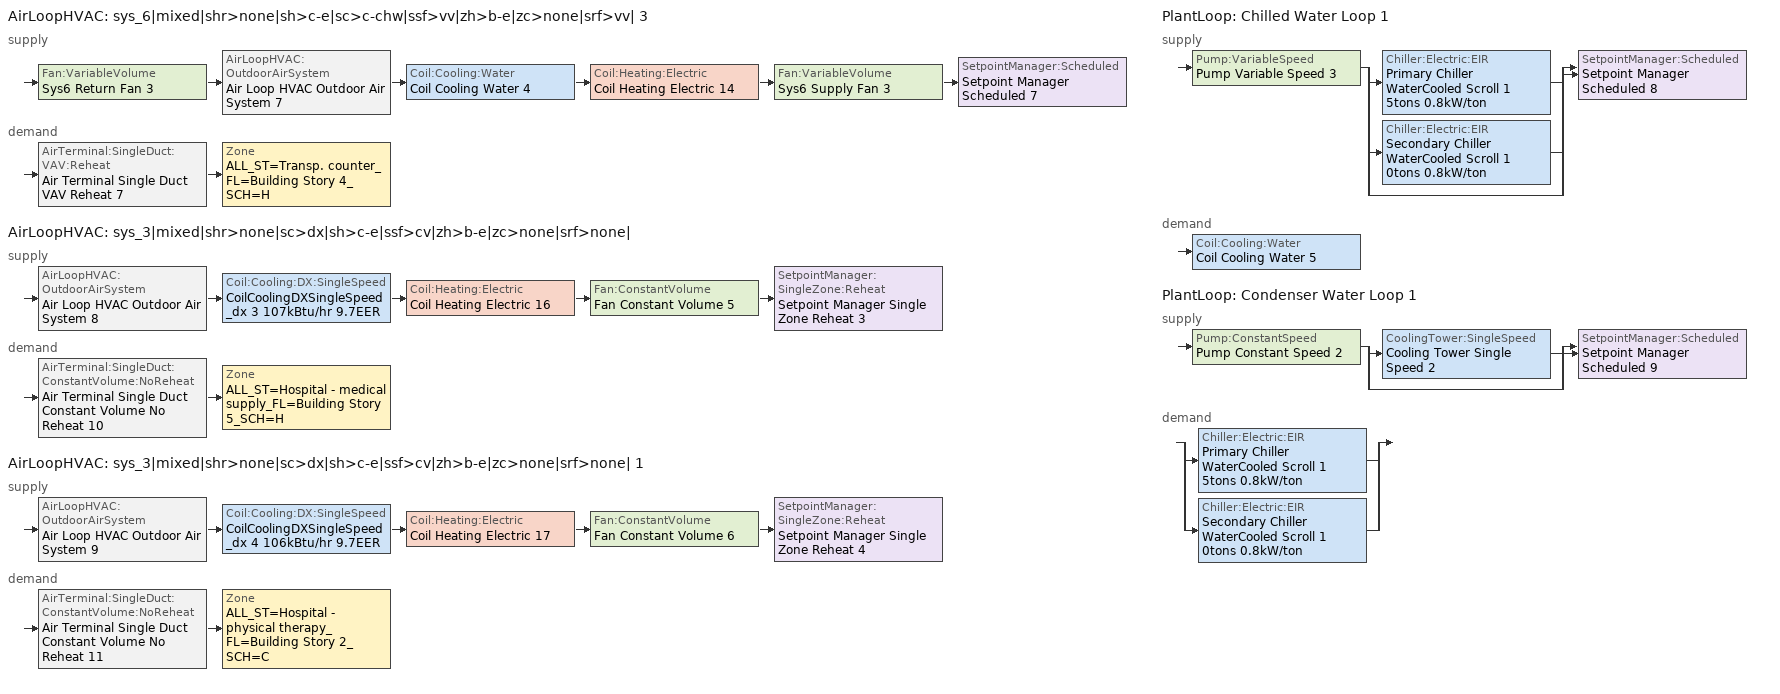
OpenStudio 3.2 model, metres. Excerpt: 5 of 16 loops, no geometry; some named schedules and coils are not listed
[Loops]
AirLoopHVAC 'sys_6|mixed|shr>none|sh>c-e|sc>c-chw|ssf>vv|zh>b-e|zc>none|srf>vv| 3'
 supply: Fan:VariableVolume 'Sys6 Return Fan 3' > AirLoopHVAC:OutdoorAirSystem 'Air Loop HVAC Outdoor Air System 7' > Coil:Cooling:Water 'Coil Cooling Water 4' > Coil:Heating:Electric 'Coil Heating Electric 14' > Fan:VariableVolume 'Sys6 Supply Fan 3' > SetpointManager:Scheduled 'Setpoint Manager Scheduled 7'
 demand: AirTerminal:SingleDuct:VAV:Reheat 'Air Terminal Single Duct VAV Reheat 7' > Zone 'ALL_ST=Transp. counter_FL=Building Story 4_SCH=H'
AirLoopHVAC 'sys_3|mixed|shr>none|sc>dx|sh>c-e|ssf>cv|zh>b-e|zc>none|srf>none|'
 supply: AirLoopHVAC:OutdoorAirSystem 'Air Loop HVAC Outdoor Air System 8' > Coil:Cooling:DX:SingleSpeed 'CoilCoolingDXSingleSpeed_dx 3 107kBtu/hr 9.7EER' > Coil:Heating:Electric 'Coil Heating Electric 16' > Fan:ConstantVolume 'Fan Constant Volume 5' > SetpointManager:SingleZone:Reheat 'Setpoint Manager Single Zone Reheat 3'
 demand: AirTerminal:SingleDuct:ConstantVolume:NoReheat 'Air Terminal Single Duct Constant Volume No Reheat 10' > Zone 'ALL_ST=Hospital - medical supply_FL=Building Story 5_SCH=H'
AirLoopHVAC 'sys_3|mixed|shr>none|sc>dx|sh>c-e|ssf>cv|zh>b-e|zc>none|srf>none| 1'
 supply: AirLoopHVAC:OutdoorAirSystem 'Air Loop HVAC Outdoor Air System 9' > Coil:Cooling:DX:SingleSpeed 'CoilCoolingDXSingleSpeed_dx 4 106kBtu/hr 9.7EER' > Coil:Heating:Electric 'Coil Heating Electric 17' > Fan:ConstantVolume 'Fan Constant Volume 6' > SetpointManager:SingleZone:Reheat 'Setpoint Manager Single Zone Reheat 4'
 demand: AirTerminal:SingleDuct:ConstantVolume:NoReheat 'Air Terminal Single Duct Constant Volume No Reheat 11' > Zone 'ALL_ST=Hospital - physical therapy_FL=Building Story 2_SCH=C'
PlantLoop 'Chilled Water Loop 1'
 supply: Pump:VariableSpeed 'Pump Variable Speed 3' > split
  | Chiller:Electric:EIR 'Primary Chiller WaterCooled Scroll 1 5tons 0.8kW/ton'
  | Chiller:Electric:EIR 'Secondary Chiller WaterCooled Scroll 1 0tons 0.8kW/ton'
  | bypass
  join > SetpointManager:Scheduled 'Setpoint Manager Scheduled 8'
 demand: Coil:Cooling:Water 'Coil Cooling Water 5'
PlantLoop 'Condenser Water Loop 1'
 supply: Pump:ConstantSpeed 'Pump Constant Speed 2' > split
  | CoolingTower:SingleSpeed 'Cooling Tower Single Speed 2'
  | bypass
  join > SetpointManager:Scheduled 'Setpoint Manager Scheduled 9'
 demand: split
  | Chiller:Electric:EIR 'Primary Chiller WaterCooled Scroll 1 5tons 0.8kW/ton'
  | Chiller:Electric:EIR 'Secondary Chiller WaterCooled Scroll 1 0tons 0.8kW/ton'
[Sizing:Zone] Zone Cooling Design Supply Air Temperature Input Method=TemperatureDifference; Zone Cooling Design Supply Air Temperature {C}=14; Zone Cooling Design Supply Air Temperature Difference {deltaC}=11; Zone Heating Design Supply Air Temperature Input Method=TemperatureDifference; Zone Heating Design Supply Air Temperature {C}=40; Zone Heating Design Supply Air Temperature Difference {deltaC}=21; Zone Cooling Design Supply Air Humidity Ratio {kg-H2O/kg-air}=0.0085; Zone Heating Design Supply Air Humidity Ratio {kg-H2O/kg-air}=0.008; Zone Heating Sizing Factor=1.3; Zone Cooling Sizing Factor=1.1; Cooling Design Air Flow Method=DesignDay; Heating Design Air Flow Method=DesignDay; Account for Dedicated Outdoor Air System=No; Dedicated Outdoor Air System Control Strategy=NeutralSupplyAir; Dedicated Outdoor Air Low Setpoint Temperature for Design {C}=autosize; Dedicated Outdoor Air High Setpoint Temperature for Design {C}=autosize
ALL_ST=Hospital - medical supply_FL=Building Story 5_SCH=H; ALL_ST=Transp. counter_FL=Building Story 4_SCH=H; ALL_ST=Hospital - physical therapy_FL=Building Story 2_SCH=C
[Zone equipment]
ALL_ST=Hospital - medical supply_FL=Building Story 5_SCH=H: Zone HVAC Baseboard Convective Electric 17, Air Terminal Single Duct Constant Volume No Reheat 10
ALL_ST=Transp. counter_FL=Building Story 4_SCH=H: Zone HVAC Baseboard Convective Electric 16, Air Terminal Single Duct VAV Reheat 7
ALL_ST=Hospital - physical therapy_FL=Building Story 2_SCH=C: Zone HVAC Baseboard Convective Electric 18, Air Terminal Single Duct Constant Volume No Reheat 11
[PlantLoop] Glycol Concentration=0; Plant Loop Volume {m3}=Autocalculate; Load Distribution Scheme=Optimal
Chilled Water Loop 1; Condenser Water Loop 1
[Sizing:Plant] Loop Design Temperature Difference {deltaC}=6; Sizing Option=NonCoincident; Zone Timesteps in Averaging Window=1; Coincident Sizing Factor Mode=None
Name | Loop Type | Design Loop Exit Temperature {C}
Chilled Water Loop 1 | Cooling | 7
Condenser Water Loop 1 | Condenser | 29
[Pump:VariableSpeed]
Pump Variable Speed 3: Motor Efficiency=0.855; Pump Control Type=Intermittent; Skin Loss Radiative Fraction=0.5; Design Power Sizing Method=PowerPerFlowPerPressure; Design Electric Power per Unit Flow Rate {W/(m3/s)}=348701.1; Design Shaft Power per Unit Flow Rate per Unit Head {W-s/m3-Pa}=1.28205; Design Minimum Flow Rate Fraction=0
[AirLoopHVAC] Design Supply Air Flow Rate {m3/s}=autosize; Design Return Air Flow Fraction of Supply Air Flow=1
Name | Availability Schedule
sys_6|mixed|shr>none|sh>c-e|sc>c-chw|ssf>vv|zh>b-e|zc>none|srf>vv| 3 | sys_6|mixed|shr>none|sh>c-e|sc>c-chw|ssf>vv|zh>b-e|zc>none|srf>vv| 3 Occ Sch
sys_3|mixed|shr>none|sc>dx|sh>c-e|ssf>cv|zh>b-e|zc>none|srf>none| | sys_3|mixed|shr>none|sc>dx|sh>c-e|ssf>cv|zh>b-e|zc>none|srf>none| Occ Sch
sys_3|mixed|shr>none|sc>dx|sh>c-e|ssf>cv|zh>b-e|zc>none|srf>none| 1 | sys_3|mixed|shr>none|sc>dx|sh>c-e|ssf>cv|zh>b-e|zc>none|srf>none| 1 Occ Sch
[Sizing:System] Type of Load to Size On=Sensible; Design Outdoor Air Flow Rate {m3/s}=Autosize; Preheat Design Temperature {C}=7; Preheat Design Humidity Ratio {kg-H2O/kg-Air}=0.008; Precool Design Humidity Ratio {kg-H2O/kg-Air}=0.008; Central Cooling Design Supply Air Temperature {C}=13; Sizing Option=NonCoincident; 100% Outdoor Air in Cooling=No; 100% Outdoor Air in Heating=No; Central Cooling Design Supply Air Humidity Ratio {kg-H2O/kg-Air}=0.0085; Central Heating Design Supply Air Humidity Ratio {kg-H2O/kg-Air}=0.008; Cooling Design Air Flow Method=DesignDay; Cooling Design Air Flow Rate {m3/s}=0; Heating Design Air Flow Method=DesignDay; Heating Design Air Flow Rate {m3/s}=0; System Outdoor Air Method=ZoneSum; Zone Maximum Outdoor Air Fraction=1; Cooling Supply Air Flow Rate Per Floor Area {m3/s-m2}=0.00996765; Cooling Fraction of Autosized Cooling Supply Air Flow Rate=1; Cooling Supply Air Flow Rate Per Unit Cooling Capacity {m3/s-W}=3.94755e-05; Heating Supply Air Flow Rate Per Floor Area {m3/s-m2}=0.00996765; Heating Fraction of Autosized Heating Supply Air Flow Rate=1; Heating Fraction of Autosized Cooling Supply Air Flow Rate=1; Heating Supply Air Flow Rate Per Unit Heating Capacity {m3/s-W}=3.15882e-05; Cooling Design Capacity Method=CoolingDesignCapacity; Cooling Design Capacity {W}=autosize; Cooling Design Capacity Per Floor Area {W/m2}=234.7; Fraction of Autosized Cooling Design Capacity=1; Heating Design Capacity Method=HeatingDesignCapacity; Heating Design Capacity {W}=autosize; Heating Design Capacity Per Floor Area {W/m2}=157; Fraction of Autosized Heating Design Capacity=1; Central Cooling Capacity Control Method=OnOff
Name | Central Heating Maximum System Air Flow Ratio | Precool Design Temperature {C} | Central Heating Design Supply Air Temperature {C}
sys_6|mixed|shr>none|sh>c-e|sc>c-chw|ssf>vv|zh>b-e|zc>none|srf>vv| 3 | 0.3 | 12.8 | 13.1
sys_3|mixed|shr>none|sc>dx|sh>c-e|ssf>cv|zh>b-e|zc>none|srf>none|; sys_3|mixed|shr>none|sc>dx|sh>c-e|ssf>cv|zh>b-e|zc>none|srf>none| 1 | 1 | 13 | 43
[Fan:ConstantVolume] Availability Schedule=Always On Discrete; Fan Total Efficiency=0.39975; Pressure Rise {Pa}=640; Maximum Flow Rate {m3/s}=AutoSize; Motor Efficiency=0.615
Fan Constant Volume 5; Fan Constant Volume 6
[Coil:Heating:Electric] Availability Schedule=Always On Discrete
Coil Heating Electric 14; Coil Heating Electric 15; Coil Heating Electric 16; Coil Heating Electric 17
[Coil:Cooling:DX:SingleSpeed] Availability Schedule=Always On Discrete; Rated Total Cooling Capacity {W}=autosize; Rated Sensible Heat Ratio=autosize; Rated COP {W/W}=3.36599; Rated Air Flow Rate {m3/s}=autosize; Rated Evaporator Fan Power Per Volume Flow Rate {W/(m3/s)}=773.3; Total Cooling Capacity Function of Temperature Curve=DXCOOL-NECB2011-REF-CAPFT; Total Cooling Capacity Function of Flow Fraction Curve=DXCOOL-NECB2011-REF-CAPFFLOW; Energy Input Ratio Function of Temperature Curve=DXCOOL-NECB2011-REF-COOLEIRFT; Energy Input Ratio Function of Flow Fraction Curve=DXCOOL-NECB2011-REF-COOLEIRFFLOW; Part Load Fraction Correlation Curve=DXCOOL-NECB2011-REF-COOLPLFFPLR; Minimum Outdoor Dry-Bulb Temperature for Compressor Operation {C}=-25; Condenser Type=AirCooled; Evaporative Condenser Effectiveness=0; Evaporative Condenser Air Flow Rate {m3/s}=Autosize; Evaporative Condenser Pump Rated Power Consumption {W}=Autosize; Crankcase Heater Capacity {W}=0; Maximum Outdoor Dry-Bulb Temperature for Crankcase Heater Operation {C}=0; Basin Heater Capacity {W/K}=0; Basin Heater Setpoint Temperature {C}=10
CoilCoolingDXSingleSpeed_dx 3 107kBtu/hr 9.7EER; CoilCoolingDXSingleSpeed_dx 4 106kBtu/hr 9.7EER
[Controller:OutdoorAir] Minimum Outdoor Air Flow Rate {m3/s}=autosize; Maximum Outdoor Air Flow Rate {m3/s}=Autosize; Economizer Control Type=DifferentialEnthalpy; Economizer Control Action Type=ModulateFlow; Lockout Type=NoLockout; Minimum Limit Type=FixedMinimum; High Humidity Control=No; Heat Recovery Bypass Control Type=BypassWhenWithinEconomizerLimits
Name | Minimum Outdoor Air Schedule | Controller Mechanical Ventilation
Controller Outdoor Air 7 | sys_6|mixed|shr>none|sh>c-e|sc>c-chw|ssf>vv|zh>b-e|zc>none|srf>vv| 3 Occ Sch | Controller Mechanical Ventilation 7
Controller Outdoor Air 8 | sys_3|mixed|shr>none|sc>dx|sh>c-e|ssf>cv|zh>b-e|zc>none|srf>none| Occ Sch | Controller Mechanical Ventilation 8
Controller Outdoor Air 9 | sys_3|mixed|shr>none|sc>dx|sh>c-e|ssf>cv|zh>b-e|zc>none|srf>none| 1 Occ Sch | Controller Mechanical Ventilation 9
[Controller:MechanicalVentilation] Availability Schedule=Always On Discrete; System Outdoor Air Method=ZoneSum
Controller Mechanical Ventilation 7; Controller Mechanical Ventilation 8; Controller Mechanical Ventilation 9
[AirLoopHVAC:OutdoorAirSystem]
Name | Controller
Air Loop HVAC Outdoor Air System 7 | Controller Outdoor Air 7
Air Loop HVAC Outdoor Air System 8 | Controller Outdoor Air 8
Air Loop HVAC Outdoor Air System 9 | Controller Outdoor Air 9
[SetpointManager:Scheduled] Control Variable=Temperature
Name | Schedule
Setpoint Manager Scheduled 7 | Supply Air Temp 3
Setpoint Manager Scheduled 8 | CHW Temp 1
Setpoint Manager Scheduled 9 | CW Temp 1
[ZoneHVAC:Baseboard:Convective:Electric] Availability Schedule=Always On Discrete; Nominal Capacity {W}=autosize; Efficiency=1
Zone HVAC Baseboard Convective Electric 16; Zone HVAC Baseboard Convective Electric 17; Zone HVAC Baseboard Convective Electric 18
[AirTerminal:SingleDuct:ConstantVolume:NoReheat] Availability Schedule=Always On Discrete; Maximum Air Flow Rate {m3/s}=AutoSize
Air Terminal Single Duct Constant Volume No Reheat 10; Air Terminal Single Duct Constant Volume No Reheat 11
[SetpointManager:SingleZone:Reheat] Minimum Supply Air Temperature {C}=13; Maximum Supply Air Temperature {C}=43
Name | Control Zone
Setpoint Manager Single Zone Reheat 3 | ALL_ST=Hospital - medical supply_FL=Building Story 5_SCH=H
Setpoint Manager Single Zone Reheat 4 | ALL_ST=Hospital - physical therapy_FL=Building Story 2_SCH=C
[Chiller:Electric:EIR] Reference COP {W/W}=4.5032; Reference Chilled Water Flow Rate {m3/s}=Autosize; Cooling Capacity Function of Temperature Curve=WaterCooled_Scroll_CAPFT_NECB2011; Electric Input to Cooling Output Ratio Function of Temperature Curve=WaterCooled_Scroll_EIRFT_NECB2011; Electric Input to Cooling Output Ratio Function of Part Load Ratio Curve=WaterCooled_Scroll_EIRFPLR_NECB2011; Minimum Part Load Ratio=0.25; Minimum Unloading Ratio=0.25; Condenser Type=WaterCooled; Chiller Flow Mode=LeavingSetpointModulated; Design Heat Recovery Water Flow Rate {m3/s}=Autosize; Sizing Factor=1; Basin Heater Capacity {W/K}=0; Basin Heater Setpoint Temperature {C}=10; Condenser Heat Recovery Relative Capacity Fraction=1
Name | Reference Capacity {W}
Primary Chiller WaterCooled Scroll 1 5tons 0.8kW/ton | 16742.9
Secondary Chiller WaterCooled Scroll 1 0tons 0.8kW/ton | 0.001
[Pump:ConstantSpeed]
Pump Constant Speed 2: Rated Flow Rate {m3/s}=autosize; Rated Pump Head {Pa}=179352; Rated Power Consumption {W}=autosize; Motor Efficiency=0.855; Fraction of Motor Inefficiencies to Fluid Stream=0; Pump Control Type=Intermittent; Design Power Sizing Method=PowerPerFlowPerPressure; Design Electric Power per Unit Flow Rate {W/(m3/s)}=348701.1; Design Shaft Power per Unit Flow Rate per Unit Head {W-s/m3-Pa}=1.28205
[CoolingTower:SingleSpeed]
Cooling Tower Single Speed 2: Design Water Flow Rate {m3/s}=autosize; Design Air Flow Rate {m3/s}=autosize; Fan Power at Design Air Flow Rate {W}=306.913; U-Factor Times Area Value at Design Air Flow Rate {W/K}=autosize; Air Flow Rate in Free Convection Regime {m3/s}=autosize; U-Factor Times Area Value at Free Convection Air Flow Rate {W/K}=autosize; Performance Input Method=UFactorTimesAreaAndDesignWaterFlowRate; Free Convection Capacity {W}=0; Basin Heater Capacity {W/K}=0; Evaporation Loss Mode=LossFactor; Evaporation Loss Factor {percent/K}=0.2; Drift Loss Percent {percent}=0.008; Blowdown Calculation Mode=ConcentrationRatio; Blowdown Concentration Ratio=3; Capacity Control=FanCycling; Number of Cells=1; Cell Control=MinimalCell; Cell Minimum  Water Flow Rate Fraction=0.33; Cell Maximum Water Flow Rate Fraction=2.5; Sizing Factor=1; Free Convection Air Flow Rate Sizing Factor=0.1; Free Convection U-Factor Times Area Value Sizing Factor=0.1; Heat Rejection Capacity and Nominal Capacity Sizing Ratio=1.25; Free Convection Nominal Capacity Sizing Factor=0.1; Design Inlet Air Dry-Bulb Temperature {C}=35; Design Inlet Air Wet-Bulb Temperature {C}=24; Design Approach Temperature {deltaC}=5; Design Range Temperature {deltaC}=6
[Fan:VariableVolume] Availability Schedule=Always On Discrete; Maximum Flow Rate {m3/s}=Autosize; Fan Power Minimum Flow Rate Input Method=Fraction; Fan Power Minimum Flow Fraction=0.68; Fan Power Minimum Air Flow Rate {m3/s}=0; Motor In Airstream Fraction=1; Fan Power Coefficient 1=-2.4176; Fan Power Coefficient 2=9.5874; Fan Power Coefficient 3=-11.559; Fan Power Coefficient 4=5.4009; Fan Power Coefficient 5=0
Name | Fan Total Efficiency | Pressure Rise {Pa} | Motor Efficiency
Sys6 Supply Fan 3 | 0.549965 | 1000 | 0.8461
Sys6 Return Fan 3 | 0.299975 | 250 | 0.4615
[Coil:Cooling:Water]
Coil Cooling Water 5: Availability Schedule=tpfc_clg_availability
[Controller:WaterCoil]
Controller Water Coil 6: Water Coil=Coil Cooling Water 5; Action=Reverse; Minimum Actuated Flow {m3/s}=0
[AirTerminal:SingleDuct:VAV:Reheat]
Air Terminal Single Duct VAV Reheat 7: Availability Schedule=Always On Discrete; Maximum Air Flow Rate {m3/s}=AutoSize; Zone Minimum Air Flow Input Method=Constant; Constant Minimum Air Flow Fraction=0.3; Fixed Minimum Air Flow Rate {m3/s}=0.6; Reheat Coil=Coil Heating Electric 15; Maximum Hot Water or Steam Flow Rate {m3/s}=AutoSize; Minimum Hot Water or Steam Flow Rate {m3/s}=0; Convergence Tolerance=0.001; Damper Heating Action=Normal; Maximum Flow per Zone Floor Area During Reheat {m3/s-m2}=AutoSize; Maximum Flow Fraction During Reheat=AutoSize; Maximum Reheat Air Temperature {C}=43; Control For Outdoor Air=No
[Schedule:Ruleset]
Name | Default Day Schedule | Summer Design Day Schedule | Winter Design Day Schedule
Supply Air Temp 3 | Supply Air Temp Default 3
tpfc_clg_availability | Schedule Day 7
CHW Temp 1 | Schedule Day 8
CW Temp 1 | Schedule Day 9
sys_3|mixed|shr>none|sc>dx|sh>c-e|ssf>cv|zh>b-e|zc>none|srf>none| Occ Sch | sys_3|mixed|shr>none|sc>dx|sh>c-e|ssf>cv|zh>b-e|zc>none|srf>none| Occ Sch Default | sys_3|mixed|shr>none|sc>dx|sh>c-e|ssf>cv|zh>b-e|zc>none|srf>none| Occ Sch Summer Design Day | sys_3|mixed|shr>none|sc>dx|sh>c-e|ssf>cv|zh>b-e|zc>none|srf>none| Occ Sch Winter Design Day
sys_3|mixed|shr>none|sc>dx|sh>c-e|ssf>cv|zh>b-e|zc>none|srf>none| 1 Occ Sch | sys_3|mixed|shr>none|sc>dx|sh>c-e|ssf>cv|zh>b-e|zc>none|srf>none| 1 Occ Sch Default | sys_3|mixed|shr>none|sc>dx|sh>c-e|ssf>cv|zh>b-e|zc>none|srf>none| 1 Occ Sch Summer Design Day | sys_3|mixed|shr>none|sc>dx|sh>c-e|ssf>cv|zh>b-e|zc>none|srf>none| 1 Occ Sch Winter Design Day
sys_6|mixed|shr>none|sh>c-e|sc>c-chw|ssf>vv|zh>b-e|zc>none|srf>vv| 3 Occ Sch | sys_6|mixed|shr>none|sh>c-e|sc>c-chw|ssf>vv|zh>b-e|zc>none|srf>vv| 3 Occ Sch Default | sys_6|mixed|shr>none|sh>c-e|sc>c-chw|ssf>vv|zh>b-e|zc>none|srf>vv| 3 Occ Sch Summer Design Day | sys_6|mixed|shr>none|sh>c-e|sc>c-chw|ssf>vv|zh>b-e|zc>none|srf>vv| 3 Occ Sch Winter Design Day
[Schedule:Day]
Supply Air Temp Default 3: 24, 0, 13
Schedule Day 7: 24, 0, 0
Schedule Day 8; wkdCHW Temp 3; satCHW Temp 3; sunCHW Temp 3: 1, 0, 7, 2, 0, 7, 3, 0, 7, 4, 0, 7, 5, 0, 7, 6, 0, 7, 7, 0, 7, 8, 0, 7, 9, 0, 7, 10, 0, 7, 11, 0, 7, 12, 0, 7, 13, 0, 7, 14, 0, 7, 15, 0, 7, 16, 0, 7, 17, 0, 7, 18, 0, 7, 19, 0, 7, 20, 0, 7, 21, 0, 7, 22, 0, 7, 23, 0, 7, 24, 0, 7
Schedule Day 9; wkdCW Temp 3; satCW Temp 3; sunCW Temp 3: 1, 0, 29, 2, 0, 29, 3, 0, 29, 4, 0, 29, 5, 0, 29, 6, 0, 29, 7, 0, 29, 8, 0, 29, 9, 0, 29, 10, 0, 29, 11, 0, 29, 12, 0, 29, 13, 0, 29, 14, 0, 29, 15, 0, 29, 16, 0, 29, 17, 0, 29, 18, 0, 29, 19, 0, 29, 20, 0, 29, 21, 0, 29, 22, 0, 29, 23, 0, 29, 24, 0, 29
sys_3|mixed|shr>none|sc>dx|sh>c-e|ssf>cv|zh>b-e|zc>none|srf>none| Occ Sch Default; sys_3|mixed|shr>none|sc>dx|sh>c-e|ssf>cv|zh>b-e|zc>none|srf>none| Occ Sch Winter Design Day; sys_3|mixed|shr>none|sc>dx|sh>c-e|ssf>cv|zh>b-e|zc>none|srf>none| Occ Sch Summer Design Day; sys_3|mixed|shr>none|sc>dx|sh>c-e|ssf>cv|zh>b-e|zc>none|srf>none| 1 Occ Sch Winter Design Day; sys_3|mixed|shr>none|sc>dx|sh>c-e|ssf>cv|zh>b-e|zc>none|srf>none| 1 Occ Sch Summer Design Day; sys_6|mixed|shr>none|sh>c-e|sc>c-chw|ssf>vv|zh>b-e|zc>none|srf>vv| 3 Occ Sch Default; sys_6|mixed|shr>none|sh>c-e|sc>c-chw|ssf>vv|zh>b-e|zc>none|srf>vv| 3 Occ Sch Winter Design Day; sys_6|mixed|shr>none|sh>c-e|sc>c-chw|ssf>vv|zh>b-e|zc>none|srf>vv| 3 Occ Sch Summer Design Day: 24, 0, 1
sys_3|mixed|shr>none|sc>dx|sh>c-e|ssf>cv|zh>b-e|zc>none|srf>none| 1 Occ Sch Default: 9, 0, 0, 21, 0, 1, 24, 0, 0
sys_3|mixed|shr>none|sc>dx|sh>c-e|ssf>cv|zh>b-e|zc>none|srf>none| 1 Occ Sch Sunday: 11, 0, 0, 19, 0, 1, 24, 0, 0
[Schedule:Rule] Date Specification Type=DateRange; Start Day=1
Name | Schedule Ruleset | Rule Order | Day Schedule | Apply Sunday | Apply Monday | Apply Tuesday | Apply Wednesday | Apply Thursday | Apply Friday | Apply Saturday | Start Month | End Month | End Day
tpfc_clg_availability_sch_rule | tpfc_clg_availability | 2 | tpfc_clg_availability_sch_rule_day | Yes | Yes | Yes | Yes | Yes | Yes | Yes | 1 | 6 | 30
tpfc_clg_availability_sch_rule 1 | tpfc_clg_availability | 1 | tpfc_clg_availability_sch_rule_day 1 | Yes | Yes | Yes | Yes | Yes | Yes | Yes | 7 | 10 | 31
tpfc_clg_availability_sch_rule 2 | tpfc_clg_availability | 0 | tpfc_clg_availability_sch_rule_day 2 | Yes | Yes | Yes | Yes | Yes | Yes | Yes | 11 | 12 | 31
wkdCHW Temp rule 1 | CHW Temp 1 | 2 | wkdCHW Temp 3 | No | Yes | Yes | Yes | Yes | Yes | No | 1 | 12 | 31
satCHW Temprule 1 | CHW Temp 1 | 1 | satCHW Temp 3 | No | No | No | No | No | No | Yes | 1 | 12 | 31
sunCHW Temprule 1 | CHW Temp 1 | 0 | sunCHW Temp 3 | Yes | No | No | No | No | No | No | 1 | 12 | 31
wkdCW Temp rule 1 | CW Temp 1 | 2 | wkdCW Temp 3 | No | Yes | Yes | Yes | Yes | Yes | No | 1 | 12 | 31
satCW Temprule 1 | CW Temp 1 | 1 | satCW Temp 3 | No | No | No | No | No | No | Yes | 1 | 12 | 31
sunCW Temprule 1 | CW Temp 1 | 0 | sunCW Temp 3 | Yes | No | No | No | No | No | No | 1 | 12 | 31
sys_3|mixed|shr>none|sc>dx|sh>c-e|ssf>cv|zh>b-e|zc>none|srf>none| 1 Occ Sch Sunday Rule | sys_3|mixed|shr>none|sc>dx|sh>c-e|ssf>cv|zh>b-e|zc>none|srf>none| 1 Occ Sch | 0 | sys_3|mixed|shr>none|sc>dx|sh>c-e|ssf>cv|zh>b-e|zc>none|srf>none| 1 Occ Sch Sunday | Yes |  |  |  |  |  |  | 1 | 12 | 31
[Schedule:Constant]
Always On Discrete: Value=1
[Curve:Biquadratic] Minimum Value of y=24
Name | Coefficient1 Constant | Coefficient2 x | Coefficient3 x**2 | Coefficient4 y | Coefficient5 y**2 | Coefficient6 x*y | Minimum Value of x | Maximum Value of x | Maximum Value of y
DXCOOL-NECB2011-REF-CAPFT | 0.867905 | 0.0142459 | 0.00055436 | -0.0075575 | 3.3e-05 | -0.0001918 | 13 | 24 | 46
DXCOOL-NECB2011-REF-COOLEIRFT | 0.114171 | 0.0281822 | -0.0004199 | 0.0214108 | 0.000161028 | -0.000679104 | 13 | 24 | 46
WaterCooled_Scroll_CAPFT_NECB2011 | 0.94418 | 0.0337102 | 9.75564e-05 | -0.00322114 | -4.91832e-05 | -0.000177584 | 5 | 10 | 35
WaterCooled_Scroll_EIRFT_NECB2011 | 0.727393 | -0.0118922 | 0.000541177 | 0.00187934 | 0.000473461 | -0.000711472 | 5 | 10 | 35
[Curve:Quadratic]
Name | Coefficient1 Constant | Coefficient2 x | Coefficient3 x**2 | Minimum Value of x | Maximum Value of x
DXCOOL-NECB2011-REF-CAPFFLOW | 0.8 | 0.2 | 0 | 0.5 | 1.5
DXCOOL-NECB2011-REF-COOLEIRFFLOW | 1.1552 | -0.1808 | 0.0256 | 0.5 | 1.5
WaterCooled_Scroll_EIRFPLR_NECB2011 | 0.04412 | 0.640367 | 0.319555 | 0 | 1
[Curve:Cubic]
DXCOOL-NECB2011-REF-COOLPLFFPLR: Coefficient1 Constant=0.0277; Coefficient2 x=4.9151; Coefficient3 x**2=-8.184; Coefficient4 x**3=4.2702; Minimum Value of x=0.7; Maximum Value of x=1
